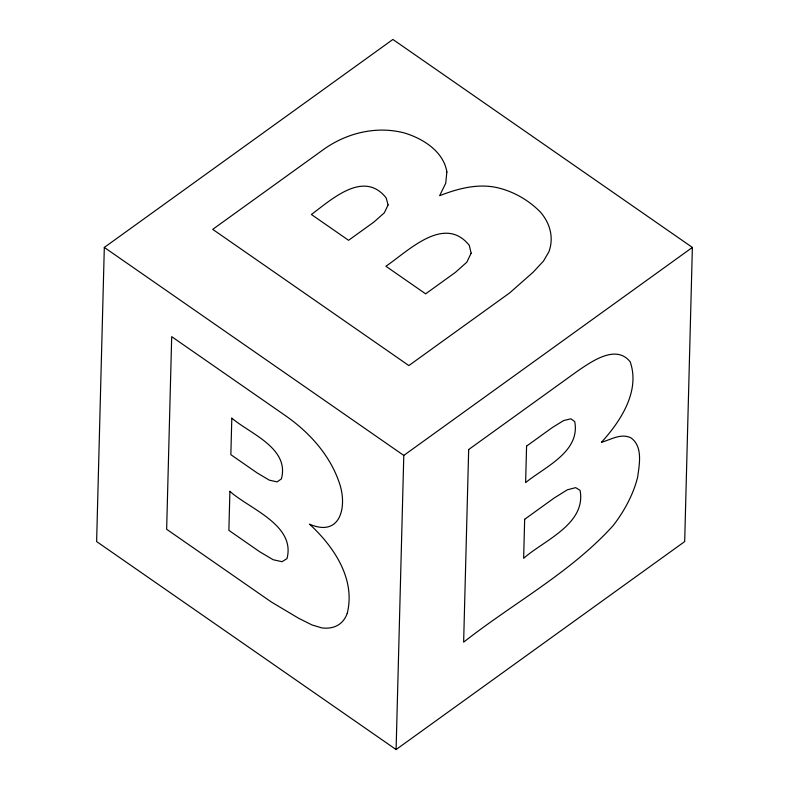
<?xml version="1.0" encoding="UTF-8"?>
<svg xmlns="http://www.w3.org/2000/svg" width="789" height="789" viewBox="0 0 789 789"><rect width="100%" height="100%" fill="white"/><g stroke="black" fill="none" stroke-linecap="round" stroke-linejoin="round"><path stroke-width="1.18" d="M104.316 247.43L96.623 541.57L396.098 749.55L684.684 541.57L692.377 247.43L392.902 39.45L104.316 247.43L403.79 455.421L396.098 749.55M347.219 613.378C355.849 578.919 333.698 546.412 309.544 524.172C340.868 537.782 347.515 506.025 339.319 482.838C329.841 454.819 309.12 432.086 285.145 415.448L171.696 336.656L166.647 529.281L271.268 601.948L298.498 618.181L312.01 624.957L321.675 627.857A72.558 37.616 54.2 0 0 347.219 613.378M403.79 455.421L692.377 247.43M229.895 491.33L228.879 530.356L259.778 551.817L273.162 559.726L281.998 561.699L286.979 558.651C295.944 524.902 248.92 508.658 229.895 491.33M231.808 418.14L230.852 454.671L257.214 472.976L269.266 480.126L277.067 481.882L281.387 478.913C289.819 448.122 249.827 433.615 231.808 418.14M468.676 449.543L463.636 642.167C513.077 603.23 570.408 572.775 613.033 525.73A72.558 34.923 -55.2 0 0 637.68 476.931C639.366 464.317 643.055 446.515 630.953 437.846C621.061 432.983 610.903 439.641 601.435 442.304C620.499 421.434 640.451 391.137 630.184 361.835C616.12 344.004 591.888 361.382 578.012 370.751L468.676 449.543M524.665 519.29L523.64 558.316C543.69 540.455 586.385 524.172 580.083 490.363L575.645 487.641L567.321 489.821L554.312 497.918L524.665 519.29M526.579 446.101L525.622 482.631C544.509 467.029 580.556 451.939 574.727 421.582L570.871 418.821L563.632 420.557L552.359 427.52L526.579 446.101M446.87 171.933L445.726 183.265L439.611 195.711C458.054 188.522 478.045 183.166 497.829 187.782C514.004 191.688 528.896 200.337 540.534 212.211A72.558 51.295 1.5 0 1 548.927 251.74L543.513 261.031L533.167 272.185L509.674 292.906L408.85 365.563L212.724 229.352L322.05 150.561C345.464 133.173 376.254 125.362 404.757 133.075C423.229 138.746 443.507 151.458 446.87 171.933M471.132 253.18L466.881 262.135L455.411 272.373L425.626 293.833L385.89 266.238C407.883 251.444 444.148 214.115 469.268 245.32L471.132 253.18M388.099 204.913L384.332 212.813L373.966 222.005L348.57 240.31L311.379 214.48C331.311 199.804 363.65 169.428 386.137 197.871L388.099 204.913"/></g></svg>
